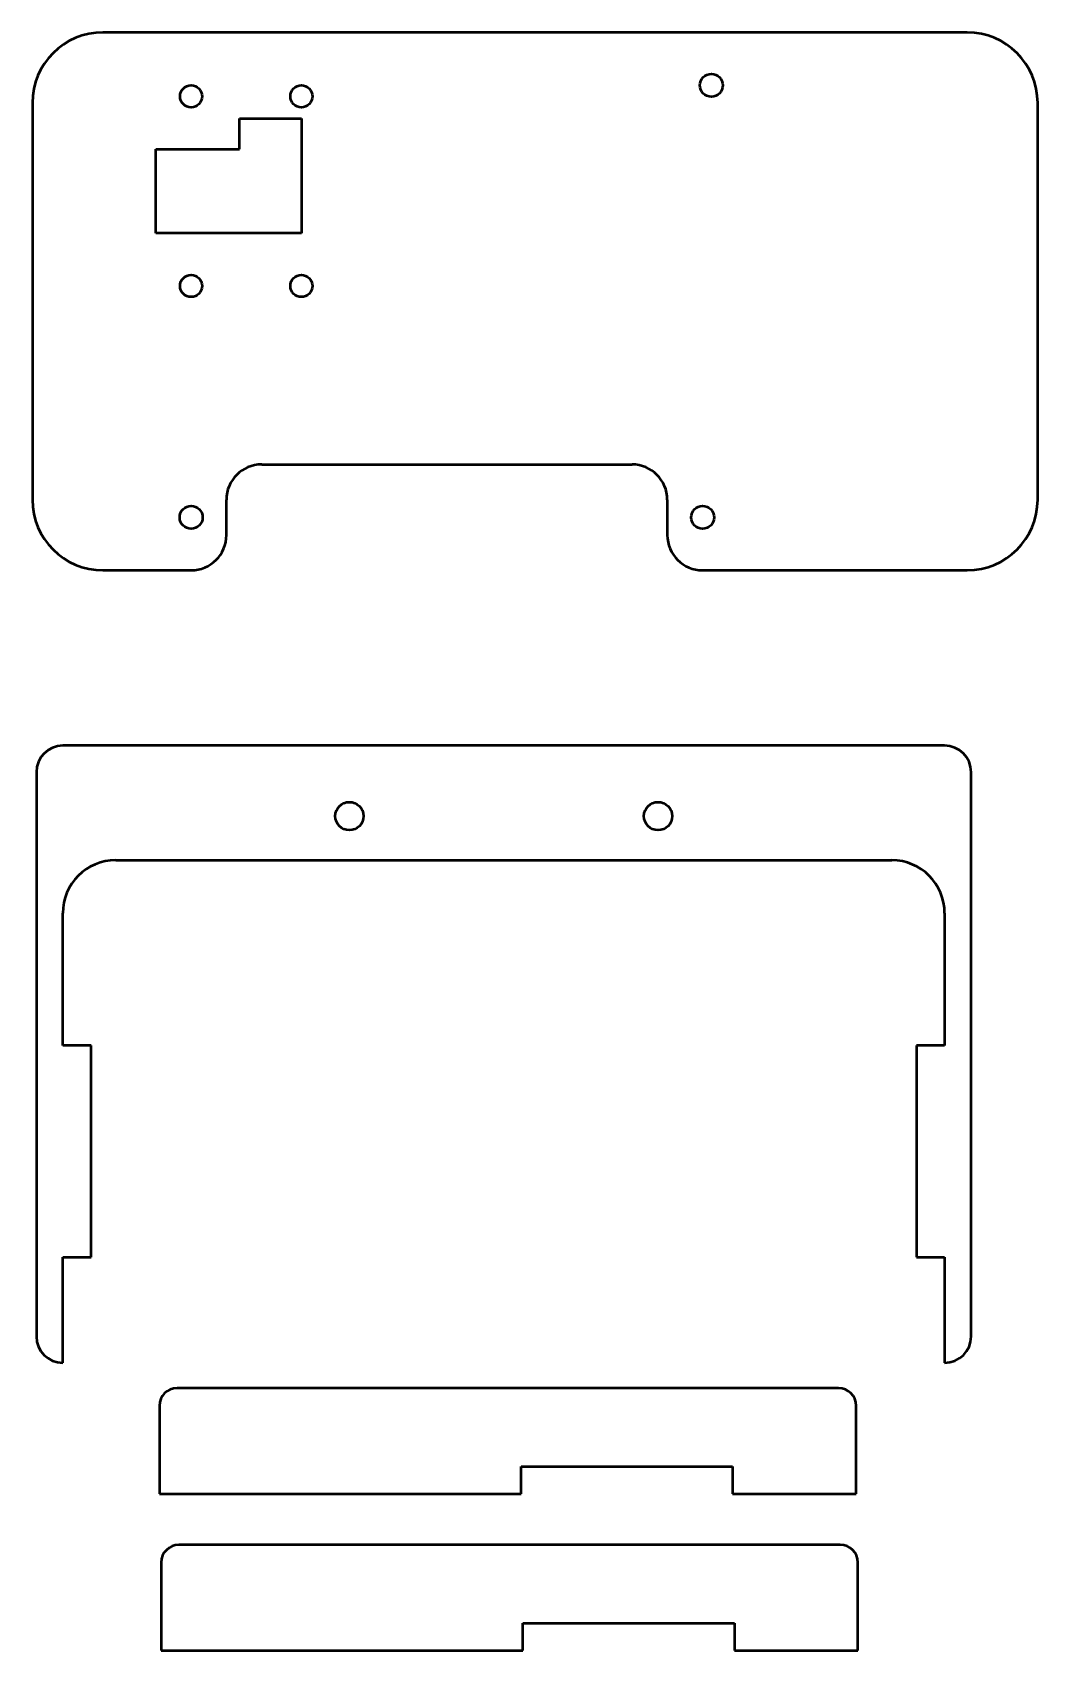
# Model space of a CAD drawing. Header units: millimetres. Extents: x 56 to 170, y 222 to 405.
import ezdxf

# ---------------------------------------------------------------- set-up
doc = ezdxf.new("R2010")
doc.units = ezdxf.units.MM
doc.layers.add('Visible (ANSI)', color=7, linetype='Continuous', lineweight=50)

msp = doc.modelspace()

# ---------------------------------------------------------------- linework, layer by layer
at = {"layer": 'Visible (ANSI)'}
for p, q in [((161.54, 405.21), (63.54, 405.21)), ((55.54, 397.21), (55.54, 352.21)), ((169.54, 352.21), (169.54, 397.21)), ((79.04, 391.96), (79.04, 395.46)), ((79.04, 395.46), (86.04, 395.46)), ((86.04, 395.46), (86.04, 382.46)), ((69.54, 391.96), (79.04, 391.96)), ((69.54, 382.46), (69.54, 391.96)), ((86.04, 382.46), (69.54, 382.46)), ((81.54, 356.21), (123.54, 356.21)), ((77.54, 348.21), (77.54, 352.21)), ((127.54, 352.21), (127.54, 348.21)), ((63.54, 344.21), (73.54, 344.21)), ((131.54, 344.21), (161.54, 344.21)), ((158.99, 324.33), (58.99, 324.33)), ((55.99, 321.33), (55.99, 257.33)), ((161.99, 257.33), (161.99, 321.33)), ((64.99, 311.33), (152.99, 311.33)), ((58.99, 290.33), (58.99, 305.33)), ((158.99, 305.33), (158.99, 290.33)), ((62.19, 290.33), (58.99, 290.33)), ((62.19, 266.33), (62.19, 290.33)), ((155.79, 290.33), (155.79, 266.33)), ((158.99, 290.33), (155.79, 290.33)), ((58.99, 266.33), (62.19, 266.33)), ((58.99, 254.33), (58.99, 266.33)), ((155.79, 266.33), (158.99, 266.33)), ((158.99, 266.33), (158.99, 254.33)), ((146.95, 251.47), (71.95, 251.47)), ((69.95, 249.47), (69.95, 239.47)), ((148.95, 239.47), (148.95, 249.47)), ((110.95, 239.47), (110.95, 242.57)), ((110.95, 242.57), (134.95, 242.57)), ((134.95, 242.57), (134.95, 239.47)), ((69.95, 239.47), (110.95, 239.47)), ((134.95, 239.47), (148.95, 239.47)), ((147.15, 233.69), (72.15, 233.69)), ((70.15, 231.69), (70.15, 221.69)), ((149.15, 221.69), (149.15, 231.69)), ((111.15, 221.69), (111.15, 224.79)), ((111.15, 224.79), (135.15, 224.79)), ((135.15, 224.79), (135.15, 221.69)), ((70.15, 221.69), (111.15, 221.69)), ((135.15, 221.69), (149.15, 221.69))]:
    msp.add_line(p, q, dxfattribs=at)
for centre, radius in [((132.54, 399.21), 1.3), ((73.54, 397.96), 1.25), ((86.04, 397.96), 1.25), ((73.54, 376.46), 1.25), ((86.04, 376.46), 1.25), ((73.54, 350.21), 1.3), ((131.54, 350.21), 1.3), ((91.49, 316.33), 1.6), ((126.49, 316.33), 1.6)]:
    msp.add_circle(centre, radius, dxfattribs=at)
for centre, radius, start, end in [((63.54, 397.21), 8, 90, 180), ((161.54, 397.21), 8, 0, 90), ((81.54, 352.21), 4, 90, 180), ((123.54, 352.21), 4, 0, 90), ((63.54, 352.21), 8, 180, 270), ((161.54, 352.21), 8, 270, 0), ((73.54, 348.21), 4, 270, 0), ((131.54, 348.21), 4, 180, 270), ((58.99, 321.33), 3, 90, 180), ((158.99, 321.33), 3, 0, 90), ((64.99, 305.33), 6, 90, 180), ((152.99, 305.33), 6, 0, 90), ((58.99, 257.33), 3, 180, 270), ((158.99, 257.33), 3, 270, 0), ((71.95, 249.47), 2, 90, 180), ((146.95, 249.47), 2, 0, 90), ((72.15, 231.69), 2, 90, 180), ((147.15, 231.69), 2, 0, 90)]:
    msp.add_arc(centre, radius, start, end, dxfattribs=at)

doc.saveas('drawing.dxf')
